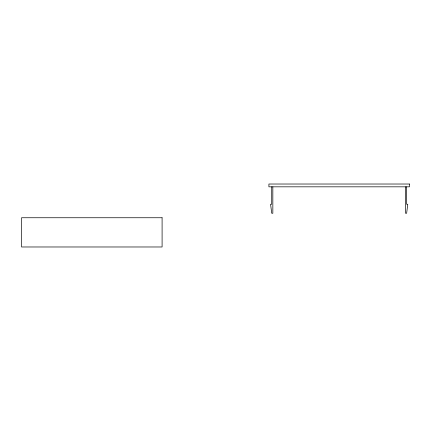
<?xml version="1.0" encoding="UTF-8"?>
<svg xmlns="http://www.w3.org/2000/svg" width="431" height="431" viewBox="0 0 431 431"><rect width="100%" height="100%" fill="white"/><g stroke="black" fill="none" stroke-linecap="round" stroke-linejoin="round"><path stroke-width="0.65" d="M406.638 186.828L406.638 204.256L407.764 204.256L406.638 213.253L405.517 213.253L405.517 186.828M272.839 186.828L272.839 213.253L271.719 213.253L270.593 204.256L271.719 204.256L271.719 186.828M409.45 184.021L268.906 184.021L268.906 186.828L409.45 186.828L409.45 184.021M162.094 217.747L21.55 217.747L21.55 246.979L162.094 246.979L162.094 217.747"/></g></svg>
